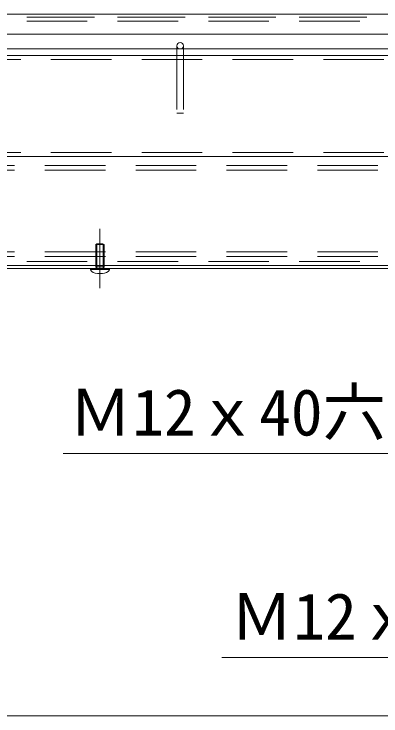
# Model space of a CAD drawing. Units: millimetres, scale not verified. Extents: x -10000 to 10000, y -6925 to 6925.
# Drawn here: x 3794 to 4400, y -689 to 469 of the extents above; entities that cross this region are included whole.
import ezdxf
from ezdxf.enums import TextEntityAlignment as Align

# ---------------------------------------------------------------- set-up
doc = ezdxf.new("R2010")
doc.units = ezdxf.units.MM
doc.header["$LTSCALE"] = 50
doc.linetypes.add('CHAIN1', pattern=[8, 5, -1, 1, -1])
doc.linetypes.add('DASHED2', pattern=[3, 2, -1])
for name, color, linetype, lineweight in [('0-7_2-4', 2, 'DASHED2', 9), ('1-1_1-8', 4, 'Continuous', 9), ('1-F_2-3', 7, 'DASHED2', 9), ('2-1_2-5', 6, 'Continuous', 9), ('2-2_2-6', 5, 'Continuous', 9), ('2-3_文字-1', 3, 'DASHED2', 9), ('2-4_寸法', 2, 'DASHED2', 9), ('2-7_2-8', 3, 'Continuous', 9), ('2-8_2-7', 7, 'Continuous', 9)]:
    doc.layers.add(name, color=color, linetype=linetype, lineweight=lineweight)
doc.styles.add('ＭＳ ゴシック', font='')
doc.styles.get('ＭＳ ゴシック').set_extended_font_data('MS Gothic')

msp = doc.modelspace()

# ---------------------------------------------------------------- linework, layer by layer
at = {"layer": '0-7_2-4', "linetype": 'Continuous'}
for p, q in [((5154.86, 401), (481.53, 401)), ((5154.86, 234.33), (481.53, 234.33))]:
    msp.add_line(p, q, dxfattribs=at)
at = {"layer": '0-7_2-4'}
for p, q in [((5154.86, 394.33), (481.53, 394.33)), ((5154.86, 241), (481.53, 241))]:
    msp.add_line(p, q, dxfattribs=at)
at = {"layer": '1-F_2-3', "linetype": 'Continuous'}
for p, q in [((5134.86, 401), (503.2, 401)), ((-4591.8, 234.33), (5294.86, 234.33)), ((-4591.8, 54.33), (4828.2, 54.33))]:
    msp.add_line(p, q, dxfattribs=at)
at = {"layer": '1-F_2-3'}
for p, q in [((5294.86, 219.33), (-4591.8, 219.33)), ((5294.86, 211.83), (-4591.8, 211.83)), ((5294.86, 76.83), (-4591.8, 76.83)), ((5294.86, 69.33), (-4591.8, 69.33))]:
    msp.add_line(p, q, dxfattribs=at)
at = {"layer": '2-1_2-5'}
for p, q in [((388.86, 411.66), (5247.53, 411.66)), ((4062.86, 411.66), (4062.86, 417)), ((4073.53, 411.66), (4073.53, 417)), ((5247.53, 401), (388.86, 401))]:
    msp.add_line(p, q, dxfattribs=at)
at = {"layer": '2-1_2-5', "linetype": 'DASHED2'}
for p, q in [((4062.86, 411.66), (4062.86, 305.66)), ((4073.53, 411.66), (4073.53, 305.66)), ((4062.86, 305.66), (4073.53, 305.66))]:
    msp.add_line(p, q, dxfattribs=at)
at = {"layer": '2-1_2-5'}
msp.add_circle((4068.2, 417), 5.33, dxfattribs=at)
at = {"layer": '2-2_2-6', "linetype": 'DASHED2'}
msp.add_line((5276.53, 464.33), (-4425.14, 464.33), dxfattribs=at)
at = {"layer": '2-2_2-6'}
for p, q in [((5276.53, 469.33), (28.2, 469.33)), ((28.2, 436), (5276.53, 436)), ((-4425.14, 54.33), (5276.53, 54.33)), ((-4425.14, 49.33), (4828.2, 49.33))]:
    msp.add_line(p, q, dxfattribs=at)
at = {"layer": '2-3_文字-1'}
for p, q in [((5264.86, 464.33), (-4425.14, 464.33)), ((5264.86, 457.66), (-4425.14, 457.66)), ((5264.86, 61), (-4581.8, 61))]:
    msp.add_line(p, q, dxfattribs=at)
at = {"layer": '2-3_文字-1', "linetype": 'Continuous'}
msp.add_line((4828.2, 54.33), (-4581.8, 54.33), dxfattribs=at)
at = {"layer": '2-4_寸法', "color": 3, "linetype": 'CHAIN1'}
msp.add_line((3935.7, 114.87), (3935.7, 16.88), dxfattribs=at)
at = {"layer": '2-4_寸法'}
for p, q in [((3928.7, 88.75), (3928.7, 52.22)), ((3942.7, 88.75), (3928.7, 88.75)), ((3930.36, 49.33), (3930.36, 89.66)), ((3940.7, 90), (3942.7, 88.75)), ((3942.7, 88.75), (3942.7, 52.22)), ((3930.36, 49.33), (3928.7, 52.22)), ((3942.7, 52.22), (3928.7, 52.22))]:
    msp.add_line(p, q, dxfattribs=at)
at = {"layer": '2-4_寸法', "color": 5}
msp.add_line((3958.2, 49.33), (3908.2, 49.33), dxfattribs=at)
at = {"layer": '2-4_寸法', "linetype": 'Continuous'}
for p, q in [((3951.36, 49.33), (3920.03, 49.33)), ((3920.03, 49.33), (3920.03, 48)), ((3951.36, 48), (3920.03, 48)), ((3951.36, 48), (3951.36, 49.33))]:
    msp.add_line(p, q, dxfattribs=at)
at = {"layer": '2-4_寸法'}
for points in [[(3940.7, 90), (3930.7, 90), (3928.7, 88.75)], [(3941.03, 89.79), (3941.03, 49.33), (3942.7, 52.22)]]:
    msp.add_lwpolyline(points, dxfattribs=at)
at = {"layer": '2-4_寸法', "linetype": 'Continuous'}
msp.add_ellipse((3935.7, 48), major_axis=(-15.67, 0), ratio=0.446809, start_param=6.2831853, end_param=9.424778, dxfattribs=at)
at = {"layer": '2-7_2-8'}
for p, q in [((4825.69, -255.83), (3875.1, -255.83)), ((5085.11, -592.67), (4136.98, -592.67))]:
    msp.add_line(p, q, dxfattribs=at)
at = {"layer": '2-8_2-7', "color": 3}
msp.add_line((5294.86, -689.03), (-4591.8, -689.03), dxfattribs=at)

# ---------------------------------------------------------------- texts
at = {"layer": '1-1_1-8', "style": 'ＭＳ ゴシック'}
for s, p in [('Ｍ12ｘ40六角ボルト', (3884.03, -249.35)), ('Ｍ12ｘ30六角ボルト', (4150.16, -586.2))]:
    msp.add_text(s, height=76.98, dxfattribs=at).set_placement(p, align=Align.BOTTOM_LEFT)

doc.saveas('drawing.dxf')
